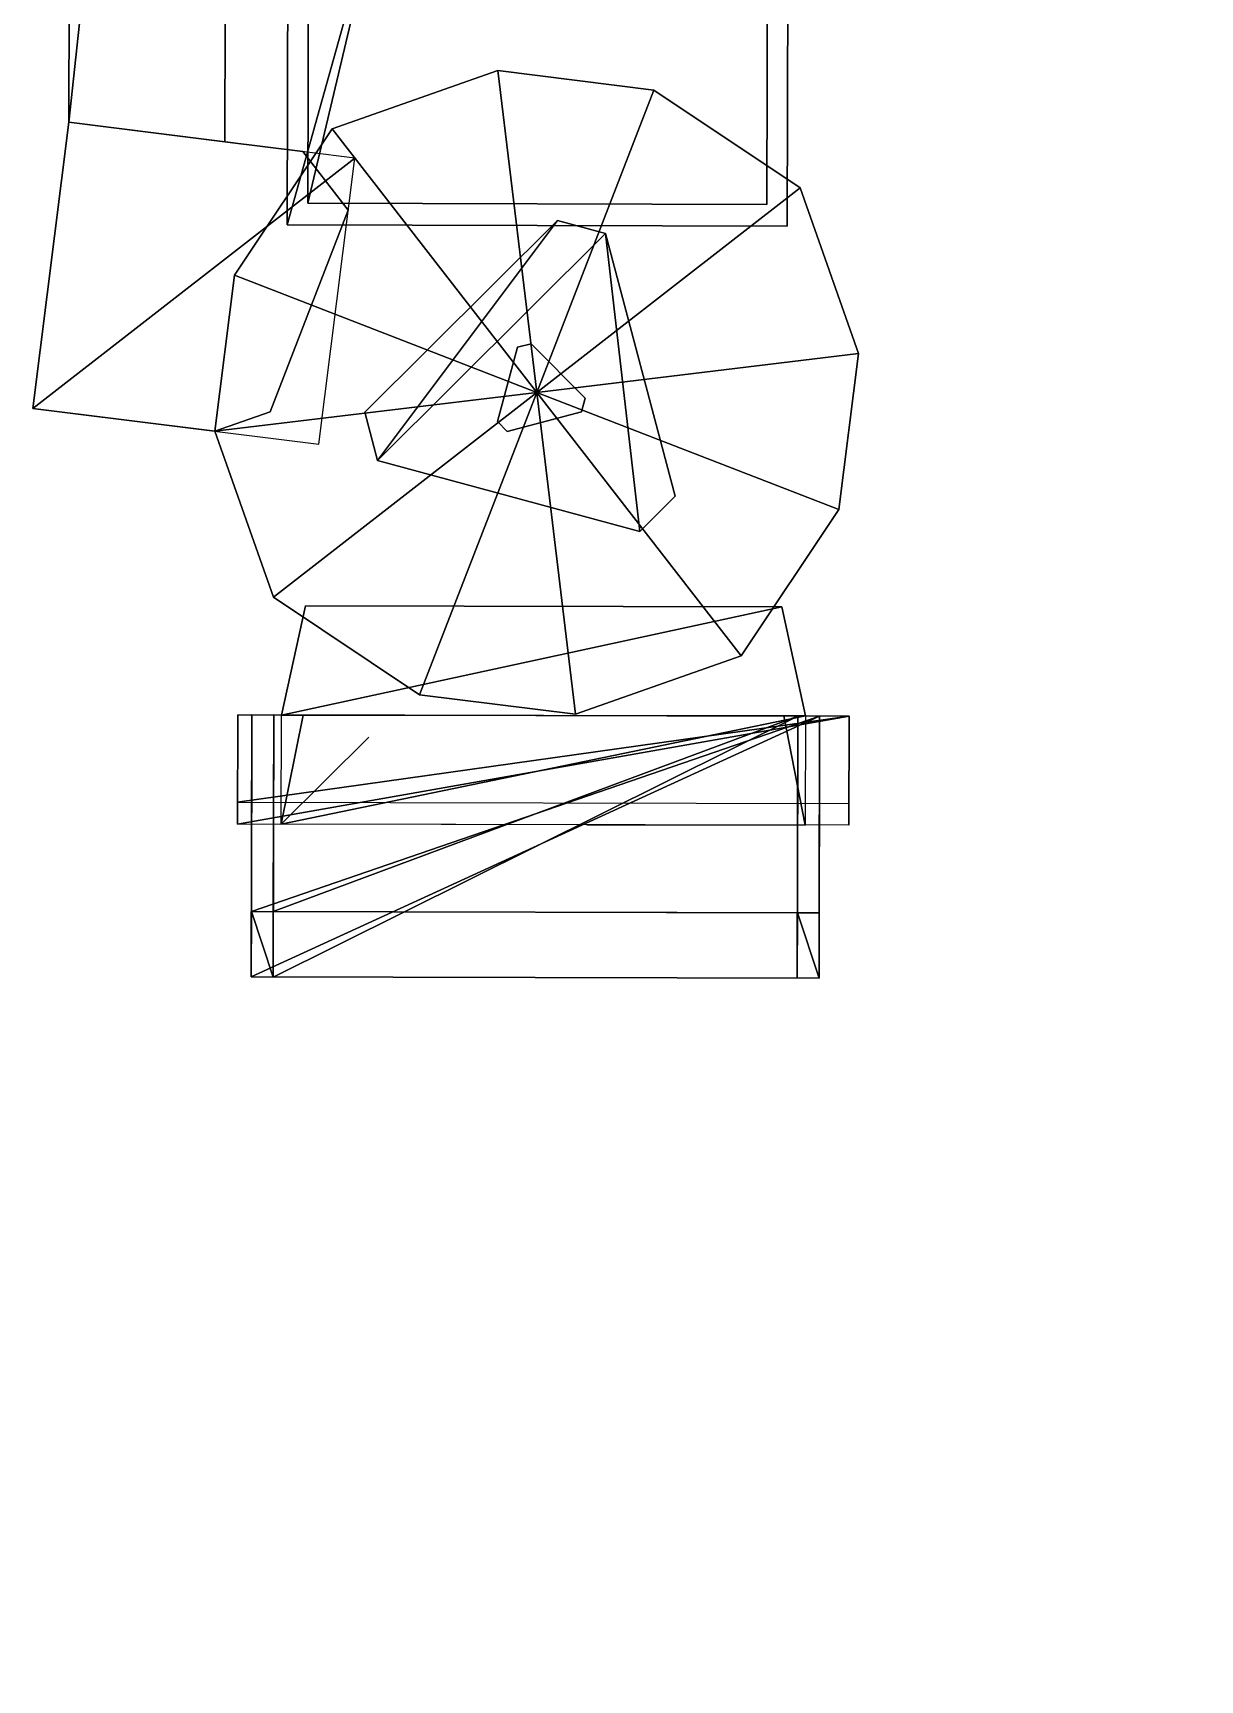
# Model space of a CAD drawing. Header units: millimetres. Extents: x -39 to 73, y -304 to 0.
# Drawn here: x -33.9 to -28.55, y -52.67 to -45.13 of the extents above; entities that cross this region are included whole.
import ezdxf

# ---------------------------------------------------------------- set-up
doc = ezdxf.new("R2010")
doc.units = ezdxf.units.MM
for name, color, linetype in [('CUBE_030_1', 7, 'Continuous'), ('MESH141', 7, 'Continuous'), ('MESH142', 7, 'Continuous'), ('MESH169', 7, 'Continuous'), ('MESH170', 7, 'Continuous'), ('MESH219', 7, 'Continuous'), ('MESH220', 7, 'Continuous'), ('MESH221', 7, 'Continuous'), ('MESH222', 7, 'Continuous'), ('MESH223', 7, 'Continuous'), ('MESH224', 7, 'Continuous'), ('MESH491', 7, 'Continuous'), ('MESH73', 7, 'Continuous'), ('MESH74', 7, 'Continuous'), ('MESH75', 7, 'Continuous'), ('MESH76', 7, 'Continuous'), ('MESH77', 7, 'Continuous'), ('MESH78', 7, 'Continuous'), ('TUNNEL3127', 7, 'Continuous')]:
    doc.layers.add(name, color=color, linetype=linetype)

msp = doc.modelspace()

# ---------------------------------------------------------------- meshes
at = {"layer": 'CUBE_030_1'}
mesh = msp.add_polyface(dxfattribs=at)
corners = [(1.2371, -50.1276, 8.2077), (-30.2054, -35.0289, 5.6546), (-0.1795, -52.5545, 8.2077), (-28.7889, -32.602, 5.6546), (1.2371, -50.1276, 8.2077), (-28.5871, -32.7198, 2.4732), (-28.7889, -32.602, 5.6546), (1.4388, -50.2454, 5.0262), (1.2371, -50.1276, 8.2077), (0.0223, -52.6722, 5.0262), (1.4388, -50.2454, 5.0262), (-0.1795, -52.5545, 8.2077), (-0.1795, -52.5545, 8.2077), (-30.0036, -35.1466, 2.4732), (0.0223, -52.6722, 5.0262), (-30.2054, -35.0289, 5.6546), (-28.5871, -32.7198, 2.4732), (-30.0036, -35.1466, 2.4732), (-30.2054, -35.0289, 5.6546), (1.4388, -50.2454, 5.0262), (-30.0036, -35.1466, 2.4732), (-28.5871, -32.7198, 2.4732), (0.0223, -52.6722, 5.0262), (-28.7889, -32.602, 5.6546)]
mesh.append_faces([[corners[k] for k in face] for face in [(0, 1, 2), (0, 3, 1), (4, 5, 6), (4, 7, 5), (8, 9, 10), (8, 11, 9), (12, 13, 14), (12, 15, 13), (16, 17, 18), (19, 20, 21), (19, 22, 20), (23, 16, 18)]])
at = {"layer": 'MESH141'}
mesh = msp.add_polyface(dxfattribs=at)
corners = [(-31.3699, -46.805, 5.9448), (-31.3867, -46.8672, 5.9448), (-31.3699, -46.805, 5.703), (-31.3867, -46.8672, 5.703), (-31.3867, -46.8672, 5.9448), (-31.7273, -46.9575, 5.9448), (-31.3867, -46.8672, 5.703), (-31.7273, -46.9575, 5.703), (-31.7727, -46.9118, 5.703), (-31.7273, -46.9575, 5.703), (-31.7273, -46.9575, 5.9448), (-31.7727, -46.9118, 5.9448), (-31.6806, -46.5717, 5.703), (-31.7727, -46.9118, 5.703), (-31.7727, -46.9118, 5.9448), (-31.6806, -46.5717, 5.9448), (-31.6183, -46.5552, 5.9448), (-31.6806, -46.5717, 5.703), (-31.6806, -46.5717, 5.9448), (-31.6183, -46.5552, 5.703), (-31.6183, -46.5552, 5.9448), (-31.3699, -46.805, 5.703), (-31.6183, -46.5552, 5.703), (-31.3699, -46.805, 5.9448)]
mesh.append_faces([[corners[k] for k in face] for face in [(0, 1, 2), (2, 1, 3), (4, 5, 6), (5, 7, 6), (8, 9, 10), (8, 10, 11), (12, 13, 14), (12, 14, 15), (16, 17, 18), (16, 19, 17), (20, 21, 22), (20, 23, 21)]])
at = {"layer": 'MESH142'}
mesh = msp.add_polyface(dxfattribs=at)
corners = [(-30.9588, -47.2538, 5.9334), (-31.2776, -46.0508, 5.9334), (-31.1203, -47.4145, 5.9334), (-31.2776, -46.0508, 6.6828), (-30.9588, -47.2538, 5.9334), (-31.2776, -46.0508, 5.9334), (-30.9588, -47.2538, 6.6828), (-30.9588, -47.2538, 6.6828), (-31.2776, -46.0508, 6.6828), (-31.1203, -47.4145, 6.6828), (-31.1203, -47.4145, 6.6828), (-31.2776, -46.0508, 6.6828), (-32.3215, -47.0891, 6.6828), (-31.2776, -46.0508, 6.6828), (-31.4975, -45.9913, 6.6828), (-32.3215, -47.0891, 6.6828), (-31.2776, -46.0508, 6.6828), (-31.4975, -45.9913, 5.9334), (-31.4975, -45.9913, 6.6828), (-31.2776, -46.0508, 5.9334), (-31.2776, -46.0508, 5.9334), (-31.4975, -45.9913, 5.9334), (-32.3215, -47.0891, 5.9334), (-31.4975, -45.9913, 5.9334), (-32.3799, -46.8689, 5.9334), (-32.3215, -47.0891, 5.9334), (-31.4975, -45.9913, 6.6828), (-31.4975, -45.9913, 5.9334), (-32.3799, -46.8689, 5.9334), (-32.3799, -46.8689, 6.6828), (-32.3799, -46.8689, 5.9334), (-32.3215, -47.0891, 6.6828), (-32.3799, -46.8689, 6.6828), (-32.3215, -47.0891, 5.9334), (-32.3215, -47.0891, 6.6828), (-32.3215, -47.0891, 5.9334), (-31.1203, -47.4145, 5.9334), (-31.1203, -47.4145, 5.9334), (-31.2776, -46.0508, 5.9334), (-31.1203, -47.4145, 6.6828), (-31.1203, -47.4145, 6.6828), (-31.1203, -47.4145, 5.9334), (-30.9588, -47.2538, 5.9334), (-30.9588, -47.2538, 6.6828), (-31.4975, -45.9913, 6.6828), (-32.3799, -46.8689, 6.6828)]
mesh.append_faces([[corners[k] for k in face] for face in [(0, 1, 2), (3, 4, 5), (3, 6, 4), (7, 8, 9), (10, 11, 12), (13, 14, 15), (16, 17, 18), (16, 19, 17), (20, 21, 22), (23, 24, 25), (26, 27, 28), (26, 28, 29), (30, 31, 32), (30, 33, 31), (34, 35, 36), (37, 38, 25), (39, 34, 36), (40, 41, 42), (40, 42, 43), (44, 45, 12)]])
at = {"layer": 'MESH169'}
mesh = msp.add_polyface(dxfattribs=at)
corners = [(-30.2996, -49.4598, 5.4324), (-30.3989, -49.1596, 3.2324), (-30.2989, -49.1598, 3.2324), (-30.3996, -49.4596, 5.4324), (-30.3989, -49.1596, 3.2324), (-30.2996, -49.4598, 5.4324), (-30.3969, -48.2596, 3.3324), (-30.3989, -49.1596, 3.2324), (-30.3996, -49.4596, 5.4324), (-30.3969, -48.2596, 3.3324), (-32.7989, -49.1542, 3.2324), (-30.3989, -49.1596, 3.2324), (-32.7969, -48.2543, 3.3324), (-32.7969, -48.2543, 3.3324), (-32.7996, -49.4543, 5.4324), (-32.7989, -49.1542, 3.2324), (-32.7969, -48.2543, 5.5324), (-32.7996, -49.4543, 5.4324), (-32.7969, -48.2543, 3.3324), (-30.3969, -48.2596, 5.5324), (-32.7996, -49.4543, 5.4324), (-32.7969, -48.2543, 5.5324), (-30.3996, -49.4596, 5.4324), (-30.3969, -48.2596, 3.3324), (-30.3996, -49.4596, 5.4324), (-30.3969, -48.2596, 5.5324), (-32.7996, -49.4543, 5.4324), (-32.8989, -49.154, 3.2324), (-32.7989, -49.1542, 3.2324), (-32.8996, -49.454, 5.4324), (-32.8989, -49.154, 3.2324), (-32.7996, -49.4543, 5.4324)]
mesh.append_faces([[corners[k] for k in face] for face in [(0, 1, 2), (3, 4, 5), (6, 7, 8), (9, 10, 11), (9, 12, 10), (13, 14, 15), (16, 17, 18), (19, 20, 21), (19, 22, 20), (23, 24, 25), (26, 27, 28), (29, 30, 31)]])
at = {"layer": 'MESH170'}
mesh = msp.add_polyface(dxfattribs=at)
corners = [(-32.8996, -49.454, 5.5324), (-30.2996, -49.4598, 5.4324), (-30.2996, -49.4598, 5.5324), (-32.8996, -49.454, 5.4324), (-30.2969, -48.2598, 5.6324), (-32.8996, -49.454, 5.5324), (-30.2996, -49.4598, 5.5324), (-32.8969, -48.254, 5.6324), (-32.8969, -48.254, 5.6324), (-32.8969, -48.254, 3.2324), (-32.8996, -49.454, 5.5324), (-32.8969, -48.254, 3.2324), (-32.8989, -49.154, 3.1324), (-32.8996, -49.454, 5.5324), (-30.2969, -48.2598, 3.2324), (-32.8989, -49.154, 3.1324), (-32.8969, -48.254, 3.2324), (-30.2969, -48.2598, 3.2324), (-30.2989, -49.1598, 3.1324), (-32.8989, -49.154, 3.1324), (-30.2969, -48.2598, 3.2324), (-30.2996, -49.4598, 5.5324), (-30.2989, -49.1598, 3.1324), (-30.2969, -48.2598, 5.6324), (-30.2996, -49.4598, 5.5324), (-30.2969, -48.2598, 3.2324), (-32.8989, -49.154, 3.2324), (-32.8989, -49.154, 3.1324), (-30.2989, -49.1598, 3.1324), (-30.2989, -49.1598, 3.2324)]
mesh.append_faces([[corners[k] for k in face] for face in [(0, 1, 2), (0, 3, 1), (4, 5, 6), (4, 7, 5), (8, 9, 10), (11, 12, 13), (14, 15, 16), (17, 18, 19), (20, 21, 22), (23, 24, 25), (26, 27, 28), (26, 28, 29)]])
at = {"layer": 'MESH219'}
mesh = msp.add_polyface(dxfattribs=at)
corners = [(-30.119, -46.6002, 3.1324), (-31.5926, -46.7781, 3.1324), (-30.3865, -45.841, 3.1324), (-30.2087, -47.3146, 3.1324), (-30.119, -46.6002, 5.7002), (-30.2087, -47.3146, 3.1324), (-30.119, -46.6002, 3.1324), (-30.2087, -47.3146, 5.7002), (-30.119, -46.6002, 5.7002), (-31.5926, -46.7781, 5.7002), (-30.2087, -47.3146, 5.7002), (-30.3865, -45.841, 5.7002), (-30.3865, -45.841, 5.7002), (-30.119, -46.6002, 5.7002), (-30.119, -46.6002, 3.1324), (-30.3865, -45.841, 3.1324), (-30.3865, -45.841, 5.7002), (-30.3865, -45.841, 3.1324), (-31.0561, -45.3941, 3.1324), (-31.0561, -45.3941, 3.1324), (-31.7704, -45.3045, 3.1324), (-32.5297, -45.572, 3.1324), (-32.9766, -46.2415, 3.1324), (-33.0662, -46.9559, 3.1324), (-32.7987, -47.7152, 3.1324), (-32.1292, -48.162, 3.1324), (-31.4148, -48.2517, 3.1324), (-32.1292, -48.162, 5.7002), (-32.1292, -48.162, 3.1324), (-31.4148, -48.2517, 3.1324), (-32.7987, -47.7152, 5.7002), (-32.1292, -48.162, 3.1324), (-32.1292, -48.162, 5.7002), (-32.7987, -47.7152, 3.1324), (-33.0662, -46.9559, 3.1324), (-32.7987, -47.7152, 3.1324), (-32.7987, -47.7152, 5.7002), (-33.0662, -46.9559, 5.7002), (-33.0662, -46.9559, 5.7002), (-32.7987, -47.7152, 5.7002), (-32.9766, -46.2415, 5.7002), (-32.5297, -45.572, 5.7002), (-31.7704, -45.3045, 5.7002), (-31.0561, -45.3941, 5.7002), (-31.0561, -45.3941, 5.7002), (-31.7704, -45.3045, 3.1324), (-31.7704, -45.3045, 5.7002), (-31.0561, -45.3941, 3.1324), (-31.0561, -45.3941, 5.7002), (-31.7704, -45.3045, 5.7002), (-31.7704, -45.3045, 3.1324), (-32.5297, -45.572, 3.1324), (-32.5297, -45.572, 5.7002), (-32.5297, -45.572, 5.4324), (-32.9766, -46.2415, 5.7002), (-32.5297, -45.572, 5.7002), (-32.9766, -46.2415, 5.4324), (-31.5926, -46.7781, 5.4324), (-32.9766, -46.2415, 5.4324), (-32.5297, -45.572, 5.4324), (-33.0662, -46.9559, 5.4324), (-32.9766, -46.2415, 5.4324), (-33.0662, -46.9559, 5.4324), (-33.0662, -46.9559, 5.7002), (-32.9766, -46.2415, 5.7002), (-32.1292, -48.162, 5.7002), (-31.4148, -48.2517, 5.7002), (-30.6555, -47.9842, 5.7002), (-30.2087, -47.3146, 5.7002), (-30.6555, -47.9842, 5.7002), (-30.6555, -47.9842, 3.1324), (-31.4148, -48.2517, 5.7002), (-30.6555, -47.9842, 3.1324), (-30.6555, -47.9842, 5.7002), (-31.4148, -48.2517, 3.1324), (-31.4148, -48.2517, 5.7002), (-30.6555, -47.9842, 3.1324), (-30.2087, -47.3146, 3.1324)]
mesh.append_faces([[corners[k] for k in face] for face in [(0, 1, 2), (0, 3, 1), (4, 5, 6), (4, 7, 5), (8, 9, 10), (8, 11, 9), (12, 13, 14), (12, 14, 15), (16, 17, 18), (2, 1, 19), (19, 1, 20), (1, 21, 20), (1, 22, 21), (1, 23, 22), (1, 24, 23), (1, 25, 24), (26, 25, 1), (27, 28, 29), (30, 31, 32), (30, 33, 31), (34, 35, 36), (34, 36, 37), (9, 38, 39), (9, 40, 38), (9, 41, 40), (9, 42, 41), (43, 42, 9), (44, 45, 46), (44, 47, 45), (16, 18, 48), (11, 43, 9), (49, 50, 51), (49, 51, 52), (53, 54, 55), (53, 56, 54), (57, 58, 59), (57, 60, 58), (61, 62, 63), (61, 63, 64), (9, 39, 65), (66, 9, 65), (67, 9, 66), (10, 9, 67), (68, 69, 70), (71, 72, 73), (71, 74, 72), (27, 29, 75), (76, 26, 1), (3, 76, 1), (68, 70, 77)]])
at = {"layer": 'MESH220'}
mesh = msp.add_polyface(dxfattribs=at)
corners = [(-33.0209, -45.6312, 4.1324), (-32.6637, -45.6761, 3.1324), (-32.6637, -45.6761, 4.1324), (-33.0209, -45.6312, 3.1324), (-33.0024, -38.7399, 1.5324), (-33.0209, -45.6312, 3.1324), (-33.0209, -45.6312, 4.1324), (-33.0024, -38.7399, 0.5324), (-32.6637, -45.6761, 4.1324), (-33.0209, -45.6312, 3.1324), (-33.0209, -45.6312, 4.1324), (-32.6637, -45.6761, 3.1324)]
mesh.append_faces([[corners[k] for k in face] for face in [(0, 1, 2), (0, 3, 1), (4, 5, 6), (7, 5, 4), (8, 9, 10), (8, 11, 9)]])
at = {"layer": 'MESH221'}
mesh = msp.add_polyface(dxfattribs=at)
corners = [(-33.8997, -46.8513, 4.1324), (-33.0662, -46.9559, 3.1324), (-33.0662, -46.9559, 4.1324), (-33.8997, -46.8513, 3.1324), (-33.7353, -45.5416, 3.1324), (-33.8997, -46.8513, 3.1324), (-33.8997, -46.8513, 4.1324), (-33.7353, -45.5416, 4.1324), (-33.8997, -46.8513, 3.1324), (-33.7353, -45.5416, 3.1324), (-33.8997, -46.8513, 4.1324), (-33.7353, -45.5416, 4.1324), (-33.7168, -38.6502, 1.5324), (-33.7353, -45.5416, 4.1324), (-33.7353, -45.5416, 3.1324), (-33.7168, -38.6502, 0.5324), (-33.0662, -46.9559, 4.1324), (-33.8997, -46.8513, 3.1324), (-33.8997, -46.8513, 4.1324), (-33.0662, -46.9559, 3.1324)]
mesh.append_faces([[corners[k] for k in face] for face in [(0, 1, 2), (0, 3, 1), (4, 5, 6), (7, 8, 9), (7, 10, 8), (4, 6, 11), (12, 13, 14), (12, 14, 15), (16, 17, 18), (16, 19, 17)]])
at = {"layer": 'MESH222'}
mesh = msp.add_polyface(dxfattribs=at)
corners = [(-33.0024, -38.7399, 0.6324), (-33.7353, -45.5416, 3.2324), (-33.0209, -45.6312, 3.2324), (-33.0024, -38.7399, 0.6324), (-33.7168, -38.6502, 0.6324), (-33.7353, -45.5416, 3.2324)]
mesh.append_faces([[corners[k] for k in face] for face in [(0, 1, 2), (3, 4, 5)]])
at = {"layer": 'MESH223'}
mesh = msp.add_polyface(dxfattribs=at)
corners = [(-32.6637, -45.6761, 3.1324), (-32.4555, -45.9441, 5.4324), (-32.6637, -45.6761, 5.4324), (-32.4555, -45.9441, 3.1324), (-32.4555, -45.9441, 3.1324), (-32.8132, -46.8668, 5.4324), (-32.4555, -45.9441, 5.4324), (-32.8132, -46.8668, 3.1324), (-32.8132, -46.8668, 5.4324), (-32.8132, -46.8668, 3.1324), (-33.0662, -46.9559, 3.1324), (-33.0662, -46.9559, 5.4324)]
mesh.append_faces([[corners[k] for k in face] for face in [(0, 1, 2), (0, 3, 1), (4, 5, 6), (4, 7, 5), (8, 9, 10), (8, 10, 11)]])
at = {"layer": 'MESH224'}
mesh = msp.add_polyface(dxfattribs=at)
corners = [(-32.4256, -45.706, 3.2324), (-33.8997, -46.8513, 3.2324), (-32.59, -47.0157, 3.2324), (-33.7353, -45.5416, 3.2324)]
mesh.append_faces([[corners[k] for k in face] for face in [(0, 1, 2), (0, 3, 1)]])
at = {"layer": 'MESH491'}
mesh = msp.add_polyface(dxfattribs=at)
corners = [(-30.4228, -37.754, 3.1961), (-30.4451, -46.0169, 3.1961), (-32.736, -46.0107, 3.1961), (-30.4228, -37.754, 5.6526), (-30.4451, -46.0169, 3.1961), (-30.4228, -37.754, 3.1961), (-30.4451, -46.0169, 5.6526), (-30.4228, -37.754, 5.6526), (-32.736, -46.0107, 5.6526), (-30.4451, -46.0169, 5.6526), (-32.7136, -37.7478, 5.6526), (-30.4228, -37.754, 5.6526), (-32.7136, -37.7478, 3.1961), (-32.7136, -37.7478, 5.6526), (-30.4228, -37.754, 3.1961), (-32.7136, -37.7478, 3.1961), (-32.7136, -37.7478, 3.1961), (-32.736, -46.0107, 3.1961), (-32.736, -46.0107, 5.6526), (-32.7136, -37.7478, 5.6526)]
mesh.append_faces([[corners[k] for k in face] for face in [(0, 1, 2), (3, 4, 5), (3, 6, 4), (7, 8, 9), (7, 10, 8), (11, 12, 13), (11, 14, 12), (0, 2, 15), (16, 17, 18), (16, 18, 19)]])
at = {"layer": 'MESH73'}
mesh = msp.add_polyface(dxfattribs=at)
corners = [(-32.6614, -48.255, 5.4324), (-30.4614, -48.259, 3.2324), (-30.4614, -48.259, 5.4324), (-32.6614, -48.255, 3.2324), (-32.6614, -48.255, 5.4324), (-32.7624, -48.7548, 3.2324), (-32.6614, -48.255, 3.2324), (-32.7624, -48.7548, 5.4324), (-30.4614, -48.259, 3.2324), (-30.3624, -48.7592, 5.4324), (-30.4614, -48.259, 5.4324), (-30.3624, -48.7592, 3.2324)]
mesh.append_faces([[corners[k] for k in face] for face in [(0, 1, 2), (0, 3, 1), (4, 5, 6), (4, 7, 5), (8, 9, 10), (8, 11, 9)]])
at = {"layer": 'MESH74'}
mesh = msp.add_polyface(dxfattribs=at)
corners = [(-32.7624, -48.7548, 4.1324), (-32.3616, -48.3556, 3.2324), (-32.3616, -48.3556, 4.1324), (-32.7624, -48.7548, 3.2324)]
mesh.append_faces([[corners[k] for k in face] for face in [(0, 1, 2), (0, 3, 1)]])
at = {"layer": 'MESH75'}
mesh = msp.add_polyface(dxfattribs=at)
corners = [(-31.3624, -48.7574, 4.1324), (-30.3624, -48.7592, 3.2324), (-30.3624, -48.7592, 4.1324), (-31.3624, -48.7574, 3.2324)]
mesh.append_faces([[corners[k] for k in face] for face in [(0, 1, 2), (0, 3, 1)]])
at = {"layer": 'MESH76'}
mesh = msp.add_polyface(dxfattribs=at)
corners = [(-30.3614, -48.2592, 5.4324), (-30.3624, -48.7592, 5.4324), (-32.7624, -48.7548, 5.4324), (-32.7614, -48.2548, 5.4324)]
mesh.append_faces([[corners[k] for k in face] for face in [(0, 1, 2), (0, 2, 3)]])
at = {"layer": 'MESH77'}
mesh = msp.add_polyface(dxfattribs=at)
corners = [(-30.1614, -48.2596, 5.6324), (-30.1614, -48.2596, 3.1324), (-32.9614, -48.2545, 3.1324), (-30.1614, -48.2596, 5.6324), (-30.1624, -48.7596, 3.1324), (-30.1614, -48.2596, 3.1324), (-30.1624, -48.7596, 5.6324), (-30.1614, -48.2596, 3.1324), (-30.1624, -48.7596, 3.1324), (-32.9623, -48.7545, 3.1324), (-32.9614, -48.2545, 3.1324), (-32.9614, -48.2545, 3.1324), (-32.9623, -48.7545, 3.1324), (-32.9623, -48.7545, 5.6324), (-32.9614, -48.2545, 5.6324), (-32.9614, -48.2545, 5.6324), (-30.1614, -48.2596, 5.6324), (-32.9614, -48.2545, 5.6324), (-32.9622, -48.6545, 5.6324), (-30.1622, -48.6596, 5.6324)]
mesh.append_faces([[corners[k] for k in face] for face in [(0, 1, 2), (3, 4, 5), (3, 6, 4), (7, 8, 9), (7, 9, 10), (11, 12, 13), (11, 13, 14), (0, 2, 15), (16, 17, 18), (16, 18, 19)]])
at = {"layer": 'MESH78'}
mesh = msp.add_polyface(dxfattribs=at)
corners = [(-30.3614, -48.2592, 5.5324), (-30.4703, -47.7591, 5.5324), (-32.7614, -48.2548, 5.5324), (-30.4703, -47.7591, 5.5324), (-30.3614, -48.2592, 5.5324), (-30.3614, -48.2592, 3.2324), (-30.4703, -47.7591, 3.2324), (-30.3614, -48.2592, 3.2324), (-32.7614, -48.2548, 3.2324), (-30.4703, -47.7591, 3.2324), (-32.6508, -47.755, 3.2324), (-32.6508, -47.755, 3.2324), (-32.7614, -48.2548, 3.2324), (-32.7614, -48.2548, 5.5324), (-32.6508, -47.755, 5.5324), (-32.6508, -47.755, 5.5324)]
mesh.append_faces([[corners[k] for k in face] for face in [(0, 1, 2), (3, 4, 5), (3, 5, 6), (7, 8, 9), (9, 8, 10), (11, 12, 13), (11, 13, 14), (1, 15, 2)]])
at = {"layer": 'TUNNEL3127'}
mesh = msp.add_polyface(dxfattribs=at)
corners = [(-30.5152, -36.9504, 5.5792), (-32.6411, -45.9124, 5.5792), (-30.5394, -45.9181, 5.5792), (-32.6169, -36.9447, 5.5792), (-30.5152, -36.9504, 5.5792), (-32.6169, -36.9447, 3.2599), (-32.6169, -36.9447, 5.5792), (-30.5152, -36.9504, 3.2599), (-30.5152, -36.9504, 5.5792), (-30.5394, -45.9181, 3.2599), (-30.5152, -36.9504, 3.2599), (-30.5394, -45.9181, 5.5792), (-30.5152, -36.9504, 3.2599), (-30.5394, -45.9181, 3.2599), (-32.6411, -45.9124, 3.2599), (-32.6169, -36.9447, 3.2599), (-32.6169, -36.9447, 3.2599), (-32.6411, -45.9124, 3.2599), (-32.6411, -45.9124, 5.5792), (-32.6169, -36.9447, 5.5792)]
mesh.append_faces([[corners[k] for k in face] for face in [(0, 1, 2), (0, 3, 1), (4, 5, 6), (4, 7, 5), (8, 9, 10), (8, 11, 9), (12, 13, 14), (12, 14, 15), (16, 17, 18), (16, 18, 19)]])

doc.saveas('drawing.dxf')
